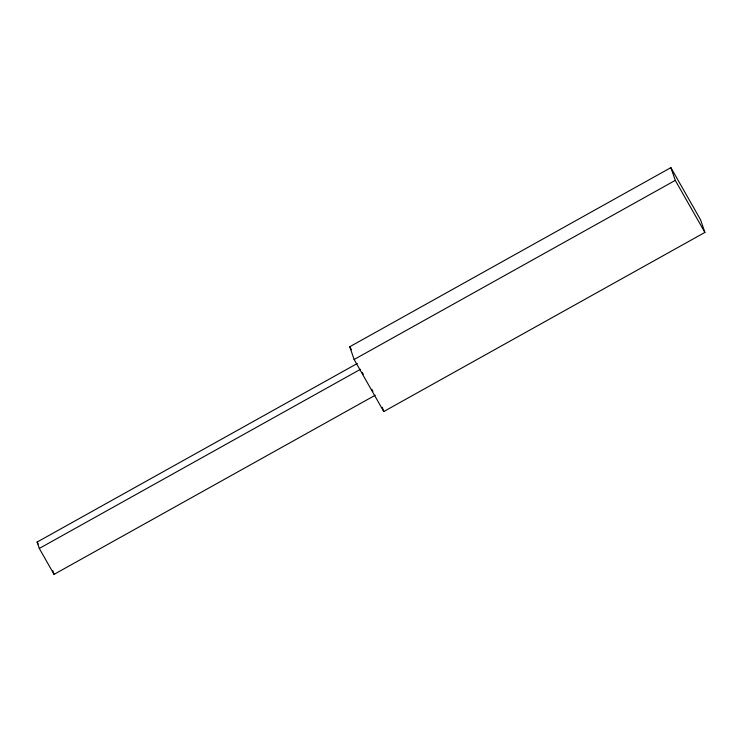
<?xml version="1.0" encoding="UTF-8"?>
<svg xmlns="http://www.w3.org/2000/svg" width="742" height="742" viewBox="0 0 742 742"><rect width="100%" height="100%" fill="white"/><g stroke="black" fill="none" stroke-linecap="round" stroke-linejoin="round"><path stroke-width="1.11" d="M349.742 346.755L670.879 167.636L700.513 219.669L704.9 232.422L383.753 411.541L354.129 359.499L349.742 346.755L351.448 349.751M354.129 359.499L675.276 180.38L670.879 167.636M375.202 395.245L54.055 574.364L39.298 548.44L37.1 542.068L357.236 363.515M39.298 548.44L360.436 369.321M675.276 180.38L704.9 232.422M362.142 372.317L363.274 374.311M371.788 389.262L372.929 391.257M37.1 542.068L38.232 544.053M52.738 570.617L54.055 574.364M382.297 407.293L383.753 411.541"/></g></svg>
